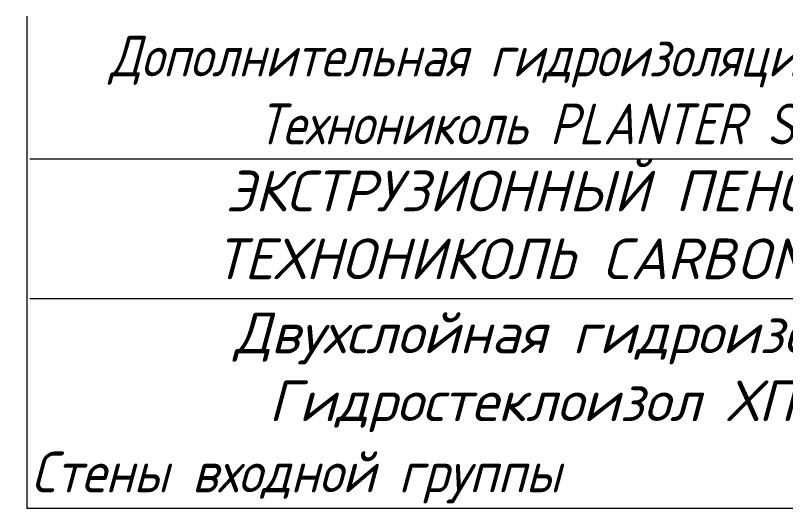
# Model space of a CAD drawing. Header units: millimetres. Extents: x 504091 to 2165846, y 135022 to 442887.
# Drawn here: x 882416 to 884780, y 243735 to 245250 of the extents above; entities that cross this region are included whole.
import ezdxf

# ---------------------------------------------------------------- set-up
doc = ezdxf.new("R2010")
doc.units = ezdxf.units.MM
doc.layers.add('Размер', color=7, linetype='Continuous', lineweight=13)
doc.layers.add('СПДС_+АР_Выноски', color=4, linetype='Continuous', lineweight=9)
doc.styles.add('GOST 2.304_new', font='isocpeur.ttf', dxfattribs={"width": 0.9, "oblique": 15})

msp = doc.modelspace()

# ---------------------------------------------------------------- linework, layer by layer
at = {"layer": 'СПДС_+АР_Выноски', "color": 251, "ltscale": 100, "true_color": 0x636466}
for p, q in [((885561.0059, 243960.2978), (882460.2395, 243960.2978)), ((887554.033, 243735.2978), (882452.0699, 243735.2978))]:
    msp.add_line(p, q, dxfattribs=at)

# ---------------------------------------------------------------- texts
at = {"layer": 'Размер', "ltscale": 20, "insert": (884301.2335, 245187.2852), "char_height": 125, "width": 3630.396291, "attachment_point": 2, "style": 'GOST 2.304_new', "bg_fill": 2}
msp.add_mtext('\\A1;{\\W0.85;Дополнительная гидроизоляционная мембрана Технониколь PLANTER STANDARD}', dxfattribs=at)
at = {"layer": 'СПДС_+АР_Выноски', "color": 7, "ltscale": 100, "style": 'GOST 2.304_new', "oblique": 15, "width": 0.9}
msp.add_text('Стены входной группы', height=125, dxfattribs=at).set_placement((882464.0184, 243785.2978))

# ---------------------------------------------------------------- next in the draw order: texts
at = {"layer": 'Размер', "ltscale": 20, "insert": (884470.1977, 244773.1216), "char_height": 125, "width": 3983.459268, "attachment_point": 2, "style": 'GOST 2.304_new', "bg_fill": 2}
msp.add_mtext('\\A1;{\\W1;ЭКСТРУЗИОННЫЙ ПЕНОПОЛИСТИРОЛ ТЕХНОНИКОЛЬ CARBON ECO - 150мм}', dxfattribs=at)

# ---------------------------------------------------------------- next in the draw order: linework, layer by layer
at = {"layer": 'СПДС_+АР_Выноски', "color": 251, "ltscale": 100, "true_color": 0x636466}
msp.add_line((885599.6579, 244808.5938), (882460.2395, 244808.5938), dxfattribs=at)

# ---------------------------------------------------------------- next in the draw order: texts
at = {"layer": 'Размер', "ltscale": 20, "insert": (884205.5942, 244337.2319), "char_height": 125, "width": 3454.252384, "attachment_point": 2, "style": 'GOST 2.304_new', "bg_fill": 2}
msp.add_mtext('\\A1;{\\W1;Двухслойная гидроизоляция Гидростеклоизол ХПП 3,5}', dxfattribs=at)

# ---------------------------------------------------------------- next in the draw order: linework, layer by layer
at = {"layer": 'СПДС_+АР_Выноски', "color": 251, "ltscale": 100, "true_color": 0x636466}
for p, q in [((882452.0699, 243735.2978), (882452.0699, 245247.4821)), ((885561.0059, 244379.653), (882460.2395, 244379.653))]:
    msp.add_line(p, q, dxfattribs=at)

doc.saveas('drawing.dxf')
